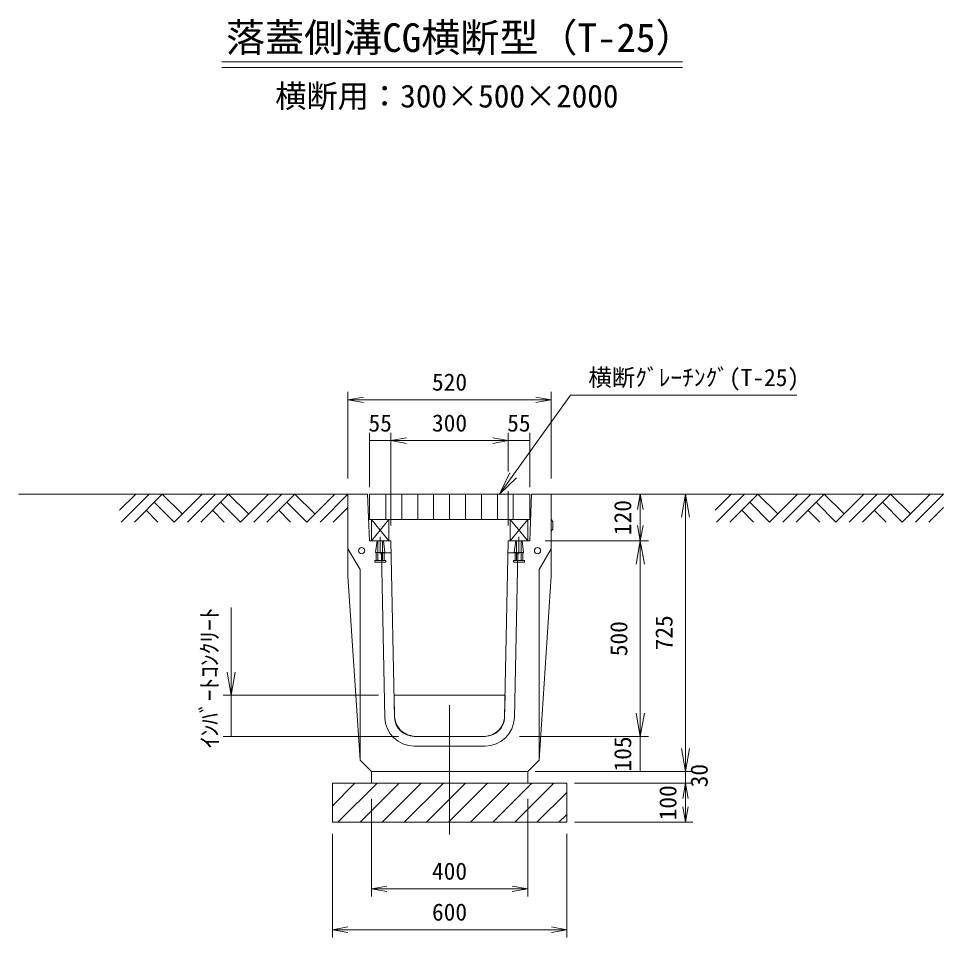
# Model space of a CAD drawing. Units: millimetres, scale not verified. Extents: x 3865 to 14796, y 1933 to 9334.
# Drawn here: x 12429 to 14796, y 5970 to 8321 of the extents above; entities that cross this region are included whole.
import ezdxf
from ezdxf.enums import TextEntityAlignment as Align

# ---------------------------------------------------------------- set-up
doc = ezdxf.new("R2010")
doc.units = ezdxf.units.MM
doc.header["$LTSCALE"] = 20
doc.layers.add('0_2', color=4, linetype='Continuous', lineweight=18)
doc.styles.add('ＭＳ ゴシック-5.0-0.0', font='')
doc.styles.get('ＭＳ ゴシック-5.0-0.0').set_extended_font_data('ＭＳ ゴシック-5.0-0.0')

msp = doc.modelspace()

# ---------------------------------------------------------------- linework, layer by layer
at = {"layer": '0_2'}
for p, q in [((12949.01, 8210.23), (14128.71, 8210.23)), ((12949.01, 8196.23), (14128.71, 8196.23)), ((13272.19, 7144.33), (13272.19, 7365.83)), ((13792.19, 7144.33), (13792.19, 7365.83)), ((13272.19, 7345.83), (13311.58, 7352.78)), ((13272.19, 7345.83), (13311.58, 7338.89)), ((13792.19, 7345.83), (13272.19, 7345.83)), ((13660.18, 7104.33), (13841.66, 7357.47)), ((13792.19, 7345.83), (13752.79, 7352.78)), ((13792.19, 7345.83), (13752.79, 7338.89)), ((13841.66, 7357.47), (14421.16, 7357.47)), ((13327.19, 7121.63), (13327.19, 7261.16)), ((13382.19, 7024.33), (13382.19, 7261.16)), ((13382.19, 7241.16), (13421.58, 7248.1)), ((13682.19, 7241.16), (13642.79, 7248.1)), ((13682.19, 7161.93), (13682.19, 7261.16)), ((13737.19, 7121.63), (13737.19, 7261.16)), ((13327.19, 7241.16), (13382.19, 7241.16)), ((13382.19, 7241.16), (13421.58, 7234.21)), ((13382.19, 7241.16), (13682.19, 7241.16)), ((13682.19, 7241.16), (13642.79, 7234.21)), ((13682.19, 7241.16), (13737.19, 7241.16)), ((13660.18, 7104.33), (13686.14, 7158.42)), ((13660.18, 7104.33), (13703.07, 7146.28)), ((12729.13, 7104.33), (12687.79, 7062.98)), ((12763.07, 7104.33), (12691.49, 7032.74)), ((12797.01, 7104.33), (12725.43, 7032.74)), ((12847.92, 7053.41), (12797.01, 7104.33)), ((12898.83, 7104.33), (12827.25, 7032.74)), ((12932.78, 7104.33), (12861.19, 7032.74)), ((12966.72, 7104.33), (12895.13, 7032.74)), ((13017.63, 7053.41), (12966.72, 7104.33)), ((13068.54, 7104.33), (12996.96, 7032.74)), ((13102.48, 7104.33), (13030.9, 7032.74)), ((13136.42, 7104.33), (13064.84, 7032.74)), ((13187.33, 7053.41), (13136.42, 7104.33)), ((13238.25, 7104.33), (13166.66, 7032.74)), ((13272.19, 7104.33), (13200.6, 7032.74)), ((13369.02, 7039.33), (13369.02, 7104.33)), ((13409.81, 7039.33), (13409.81, 7104.33)), ((13450.61, 7039.33), (13450.61, 7104.33)), ((13491.4, 7039.33), (13491.4, 7104.33)), ((13532.19, 7039.33), (13532.19, 7104.33)), ((13572.98, 7039.33), (13572.98, 7104.33)), ((13613.77, 7039.33), (13613.77, 7104.33)), ((13654.56, 7039.33), (13654.56, 7104.33)), ((13682.19, 7024.33), (13682.19, 7111.64)), ((13695.35, 7039.33), (13695.35, 7104.33)), ((13832.19, 7104.33), (14154.51, 7104.33)), ((13872.19, 7104.33), (14156.03, 7104.33)), ((14020.37, 7104.33), (14013.43, 7064.93)), ((14020.37, 7104.33), (14027.32, 7064.93)), ((14020.37, 7104.33), (14020.37, 6984.33)), ((14136.03, 7104.33), (14125.61, 7045.24)), ((14136.03, 7104.33), (14146.45, 7045.24)), ((14136.03, 7104.33), (14136.03, 6394.33)), ((14253.25, 7104.33), (14211.91, 7062.98)), ((14287.19, 7104.33), (14215.61, 7032.74)), ((14321.13, 7104.33), (14249.55, 7032.74)), ((14372.05, 7053.41), (14321.13, 7104.33)), ((14422.96, 7104.33), (14351.37, 7032.74)), ((14456.9, 7104.33), (14385.31, 7032.74)), ((14490.84, 7104.33), (14419.26, 7032.74)), ((14541.75, 7053.41), (14490.84, 7104.33)), ((14592.66, 7104.33), (14521.08, 7032.74)), ((14626.6, 7104.33), (14555.02, 7032.74)), ((14660.55, 7104.33), (14588.96, 7032.74)), ((14711.46, 7053.41), (14660.55, 7104.33)), ((14762.37, 7104.33), (14690.78, 7032.74)), ((14796.31, 7104.33), (14724.73, 7032.74)), ((12776.34, 7083.65), (12827.25, 7032.74)), ((12946.04, 7083.65), (12996.96, 7032.74)), ((13115.75, 7083.65), (13166.66, 7032.74)), ((14300.46, 7083.65), (14351.37, 7032.74)), ((14470.17, 7083.65), (14521.08, 7032.74)), ((14639.87, 7083.65), (14690.78, 7032.74)), ((12785.91, 7032.74), (12755.67, 7062.98)), ((12955.61, 7032.74), (12925.37, 7062.98)), ((13125.32, 7032.74), (13095.08, 7062.98)), ((13272.19, 7070.39), (13234.54, 7032.74)), ((14310.03, 7032.74), (14279.79, 7062.98)), ((14479.74, 7032.74), (14449.5, 7062.98)), ((14649.44, 7032.74), (14619.2, 7062.98)), ((14796.31, 7070.39), (14758.67, 7032.74)), ((13376.85, 7039.33), (13332.19, 6984.33)), ((13332.19, 7039.33), (13376.85, 6984.33)), ((13687.53, 7039.33), (13732.19, 6984.33)), ((13732.19, 7039.33), (13687.53, 6984.33)), ((13792.19, 7039.33), (13796.19, 7034.33)), ((13796.19, 7034.33), (13796.19, 7014.33)), ((13796.19, 7014.33), (13792.19, 7009.33)), ((14020.37, 6984.33), (14013.43, 7023.72)), ((14020.37, 6984.33), (14027.32, 7023.72)), ((13327.19, 6984.33), (13382.19, 6984.33)), ((13346.58, 6984.33), (13342.9, 6955.12)), ((13348.69, 6934.33), (13348.69, 6984.33)), ((13354.69, 6994.87), (13354.69, 6950.79)), ((13360.69, 6934.33), (13360.69, 6984.33)), ((13362.8, 6984.33), (13366.48, 6955.12)), ((13737.19, 6984.33), (13682.19, 6984.33)), ((13701.58, 6984.33), (13697.9, 6955.12)), ((13703.69, 6934.33), (13703.69, 6984.33)), ((13709.69, 6994.87), (13709.69, 6950.79)), ((13715.69, 6934.33), (13715.69, 6984.33)), ((13717.8, 6984.33), (13721.48, 6955.12)), ((13777.19, 6984.33), (14041.45, 6984.33)), ((14020.37, 6984.33), (14009.95, 6925.24)), ((14020.37, 6984.33), (14030.79, 6925.24)), ((14020.37, 6984.33), (14020.37, 6484.33)), ((13342.9, 6955.12), (13366.48, 6955.12)), ((13344.69, 6934.33), (13344.69, 6955.12)), ((13357.8, 6954.33), (13383.29, 6954.33)), ((13357.8, 6954.33), (13366.43, 6531.98)), ((13364.69, 6934.33), (13364.69, 6955.12)), ((13706.58, 6954.33), (13681.09, 6954.33)), ((13721.48, 6955.12), (13697.9, 6955.12)), ((13706.58, 6954.33), (13697.94, 6531.98)), ((13699.69, 6934.33), (13699.69, 6955.12)), ((13719.69, 6934.33), (13719.69, 6955.12)), ((13368.69, 6934.33), (13340.69, 6934.33)), ((13340.69, 6934.33), (13340.69, 6930.33)), ((13368.69, 6930.33), (13340.69, 6930.33)), ((13368.69, 6934.33), (13368.69, 6930.33)), ((13695.69, 6934.33), (13723.69, 6934.33)), ((13695.69, 6934.33), (13695.69, 6930.33)), ((13695.69, 6930.33), (13723.69, 6930.33)), ((13723.69, 6934.33), (13723.69, 6930.33)), ((12973.01, 6589.58), (12973.01, 6813.87)), ((12973.01, 6589.58), (12962.59, 6648.67)), ((12973.01, 6589.58), (12983.43, 6648.67)), ((12953.01, 6589.58), (13350.25, 6589.58)), ((12973.01, 6589.58), (12973.01, 6484.33)), ((13532.19, 6232.84), (13532.19, 6564.48)), ((14020.37, 6484.33), (14009.95, 6543.41)), ((14020.37, 6484.33), (14030.79, 6543.41)), ((12953.01, 6484.33), (13401.39, 6484.33)), ((13711.19, 6484.33), (14041.45, 6484.33)), ((14020.37, 6484.33), (14020.37, 6394.33)), ((13532.19, 6459.33), (13441.39, 6459.33)), ((13532.19, 6459.33), (13622.99, 6459.33)), ((14136.03, 6394.33), (14125.61, 6453.41)), ((14136.03, 6394.33), (14146.45, 6453.41)), ((13332.19, 6394.33), (13532.19, 6394.33)), ((13751.19, 6394.33), (14154.51, 6394.33)), ((13791.19, 6394.33), (14156.03, 6394.33)), ((14136.03, 6394.33), (14136.03, 6364.33)), ((13289.93, 6364.33), (13232.19, 6306.58)), ((13346.5, 6364.33), (13246.5, 6264.33)), ((13403.07, 6364.33), (13303.07, 6264.33)), ((13459.64, 6364.33), (13359.64, 6264.33)), ((13516.21, 6364.33), (13416.21, 6264.33)), ((13572.78, 6364.33), (13472.78, 6264.33)), ((13629.34, 6364.33), (13529.34, 6264.33)), ((13685.91, 6364.33), (13585.91, 6264.33)), ((13742.48, 6364.33), (13642.48, 6264.33)), ((13799.05, 6364.33), (13699.05, 6264.33)), ((13852.19, 6364.33), (14154.51, 6364.33)), ((14136.03, 6364.33), (14129.08, 6324.93)), ((14136.03, 6364.33), (14142.98, 6324.93)), ((14136.03, 6364.33), (14136.03, 6264.33)), ((13332.19, 6074.18), (13332.19, 6324.33)), ((13732.19, 6074.18), (13732.19, 6324.33)), ((13832.19, 6340.89), (13755.62, 6264.33)), ((14136.03, 6264.33), (14129.08, 6303.72)), ((14136.03, 6264.33), (14142.98, 6303.72)), ((13812.19, 6264.33), (13832.19, 6284.33)), ((13852.19, 6264.33), (14154.51, 6264.33)), ((13232.19, 5969.51), (13232.19, 6234.98)), ((13832.19, 5969.51), (13832.19, 6234.98)), ((13332.19, 6094.18), (13371.58, 6101.13)), ((13332.19, 6094.18), (13371.58, 6087.24)), ((13332.19, 6094.18), (13732.19, 6094.18)), ((13732.19, 6094.18), (13692.79, 6101.13)), ((13732.19, 6094.18), (13692.79, 6087.24)), ((13232.19, 5989.51), (13271.58, 5996.45)), ((13832.19, 5989.51), (13792.79, 5996.45)), ((13232.19, 5989.51), (13271.58, 5982.56)), ((13232.19, 5989.51), (13832.19, 5989.51)), ((13832.19, 5989.51), (13792.79, 5982.56))]:
    msp.add_line(p, q, dxfattribs=at)
at = {"layer": '0_2', "color": 2}
for p, q in [((13272.19, 7104.33), (12428.89, 7104.33)), ((13272.19, 6894.33), (13272.19, 7104.33)), ((13272.19, 7104.33), (13322.19, 7104.33)), ((13322.19, 7104.33), (13327.19, 6984.33)), ((13327.19, 7104.33), (13737.19, 7104.33)), ((13327.19, 7104.33), (13327.19, 7039.33)), ((13737.19, 7104.33), (13737.19, 7039.33)), ((13742.19, 7104.33), (13737.19, 6984.33)), ((13792.19, 7104.33), (13742.19, 7104.33)), ((13792.19, 7104.33), (14796.31, 7104.33)), ((13792.19, 6894.33), (13792.19, 7104.33)), ((13327.19, 7039.33), (13737.19, 7039.33)), ((13332.19, 6984.33), (13332.19, 7039.33)), ((13376.85, 6984.33), (13376.85, 7039.33)), ((13687.53, 6984.33), (13687.53, 7039.33)), ((13732.19, 6984.33), (13732.19, 7039.33)), ((13382.19, 6984.33), (13391.42, 6532.49)), ((13682.19, 6984.33), (13672.95, 6532.49)), ((13272.19, 6964.33), (13303.19, 6911.69)), ((13792.19, 6964.33), (13761.19, 6911.69)), ((13272.19, 6894.33), (13303.19, 6423.33)), ((13303.19, 6911.69), (13303.19, 6423.33)), ((13761.19, 6911.69), (13761.19, 6423.33)), ((13792.19, 6894.33), (13761.19, 6423.33)), ((13674.12, 6589.58), (13390.25, 6589.58)), ((13532.19, 6484.33), (13441.39, 6484.33)), ((13532.19, 6484.33), (13622.99, 6484.33)), ((13332.19, 6394.33), (13303.19, 6423.33)), ((13732.19, 6394.33), (13761.19, 6423.33)), ((13332.19, 6364.33), (13332.19, 6394.33)), ((13732.19, 6394.33), (13352.19, 6394.33)), ((13732.19, 6364.33), (13732.19, 6394.33)), ((13832.19, 6364.33), (13232.19, 6364.33)), ((13232.19, 6264.33), (13232.19, 6364.33)), ((13832.19, 6264.33), (13832.19, 6364.33)), ((13832.19, 6264.33), (13232.19, 6264.33))]:
    msp.add_line(p, q, dxfattribs=at)
at = {"layer": '0_2', "color": 9}
for p, q in [((13390.25, 6589.58), (13674.12, 6589.58)), ((13391.42, 6532.49), (13390.25, 6589.58)), ((13674.12, 6589.58), (13672.95, 6532.49)), ((13394.28, 6520.11), (13391.42, 6532.49)), ((13399.71, 6509.71), (13394.28, 6520.11)), ((13670.31, 6519.66), (13665.79, 6510.16)), ((13672.58, 6530.52), (13670.31, 6519.66)), ((13672.95, 6532.49), (13672.58, 6530.52)), ((13406.95, 6499.3), (13399.71, 6509.71)), ((13415.55, 6492.96), (13406.95, 6499.3)), ((13424.15, 6487.99), (13415.55, 6492.96)), ((13432.75, 6486.63), (13424.15, 6487.99)), ((13644.07, 6490.25), (13634.11, 6486.63)), ((13652.21, 6495.23), (13644.07, 6490.25)), ((13660.36, 6502.01), (13652.21, 6495.23)), ((13665.79, 6510.16), (13660.36, 6502.01)), ((13441.39, 6484.33), (13432.75, 6486.63)), ((13622.99, 6484.33), (13441.39, 6484.33)), ((13634.11, 6486.63), (13622.99, 6484.33))]:
    msp.add_line(p, q, dxfattribs=at)
at = {"layer": '0_2'}
for centre in [(13307.19, 6959.33), (13757.19, 6959.33)]:
    msp.add_circle(centre, 8, dxfattribs=at)
for centre, start, end in [((13441.39, 6534.33), 182.0999, 270), ((13622.99, 6534.33), 270, 357.9001)]:
    msp.add_arc(centre, 75, start, end, dxfattribs=at)
at = {"layer": '0_2', "color": 2}
for centre, start, end in [((13441.39, 6534.33), 182.0999, 270), ((13622.99, 6534.33), 270, 357.9001)]:
    msp.add_arc(centre, 50, start, end, dxfattribs=at)

# ---------------------------------------------------------------- texts
at = {"layer": '0_2', "color": 7, "style": 'ＭＳ ゴシック-5.0-0.0'}
for s, height, p in [('落蓋側溝CG横断型（T-25）', 73.31, (12959.83, 8213.88)), ('横断用：300×500×2000', 58.65, (13085.87, 8076.11)), ('520', 43.99, (13487.19, 7355.83)), ('横断ｸﾞﾚｰﾁﾝｸﾞ(T-25)', 43.99, (13887.24, 7367.47)), ('55', 43.99, (13324.69, 7251.16)), ('300', 43.99, (13487.19, 7251.16)), ('55', 43.99, (13679.69, 7251.16)), ('400', 43.99, (13487.19, 6104.18)), ('600', 43.99, (13487.19, 5999.51))]:
    msp.add_text(s, height=height, dxfattribs=at).set_placement(p, align=Align.BOTTOM_LEFT)
for s, p in [('120', (14010.37, 6999.33)), ('ｲﾝﾊﾞｰﾄｺﾝｸﾘｰﾄ', (12953.01, 6453.87)), ('500', (14000.37, 6689.33)), ('725', (14116.03, 6704.33)), ('105', (14010.37, 6394.33)), ('30', (14206.03, 6353.79)), ('100', (14126.03, 6269.33))]:
    msp.add_text(s, height=43.99, rotation=90, dxfattribs=at).set_placement(p, align=Align.BOTTOM_LEFT)

doc.saveas('drawing.dxf')
